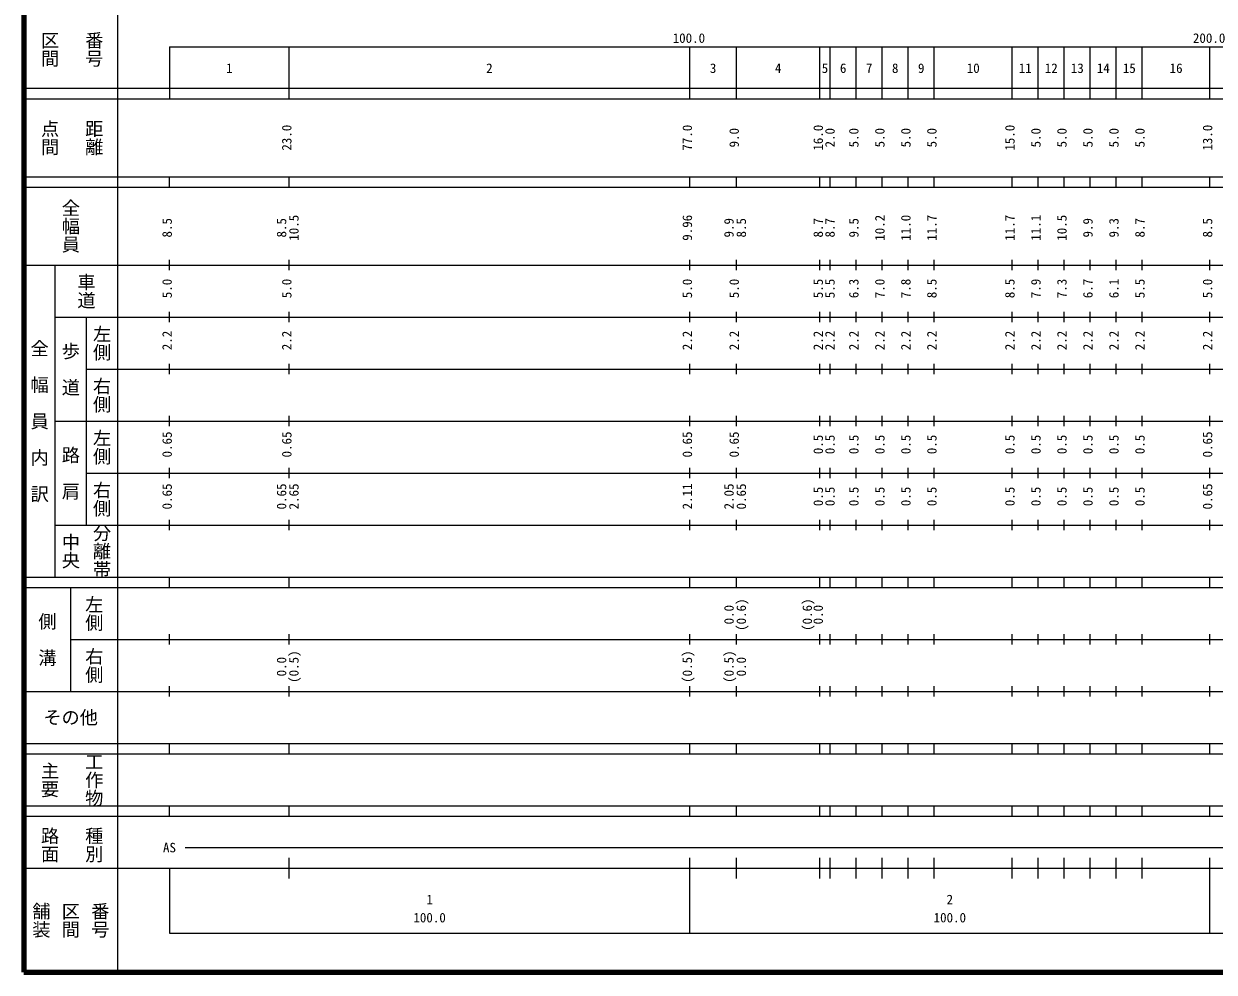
# Model space of a CAD drawing. Units: millimetres on the paper, enlarged 1000 times. Extents: x 40000 to 680000, y 20000 to 380000.
# Drawn here: x 40000 to 268818, y 20000 to 202409 of the extents above; entities that cross this region are included whole.
import ezdxf
from ezdxf.enums import TextEntityAlignment as Align

# ---------------------------------------------------------------- set-up
doc = ezdxf.new("R2010")
doc.units = ezdxf.units.MM
doc.header["$LTSCALE"] = 1000
doc.layers.add('M-TTL', color=2, linetype='Continuous', lineweight=140)
doc.layers.add('M-TTL-BAND', color=7, linetype='Continuous', lineweight=25)
doc.styles.add('@ＭＳ ゴシック', font='')
doc.styles.add('ＭＳ ゴシック', font='')
doc.styles.get('@ＭＳ ゴシック').set_extended_font_data('@MS Gothic')
doc.styles.get('ＭＳ ゴシック').set_extended_font_data('MS Gothic')

msp = doc.modelspace()

# ---------------------------------------------------------------- linework, layer by layer
at = {"layer": 'M-TTL'}
for p, q in [((40000, 380000), (40000, 20000)), ((40000, 20000), (680000, 20000))]:
    msp.add_line(p, q, dxfattribs=at)
at = {"layer": 'M-TTL-BAND'}
for p, q in [((58000, 370000), (58000, 20000)), ((68000, 198000), (579000, 198000)), ((68000, 198000), (68000, 188000)), ((91000, 188000), (91000, 198000)), ((168000, 188000), (168000, 198000)), ((177000, 188000), (177000, 198000)), ((193000, 188000), (193000, 198000)), ((195000, 188000), (195000, 198000)), ((200000, 188000), (200000, 198000)), ((205000, 188000), (205000, 198000)), ((210000, 188000), (210000, 198000)), ((215000, 188000), (215000, 198000)), ((230000, 188000), (230000, 198000)), ((235000, 188000), (235000, 198000)), ((240000, 188000), (240000, 198000)), ((245000, 188000), (245000, 198000)), ((250000, 188000), (250000, 198000)), ((255000, 188000), (255000, 198000)), ((268000, 188000), (268000, 198000)), ((40000, 190000), (579000, 190000)), ((40000, 188000), (579000, 188000)), ((40000, 173000), (579000, 173000)), ((68000, 171000), (68000, 173000)), ((91000, 171000), (91000, 173000)), ((168000, 171000), (168000, 173000)), ((177000, 171000), (177000, 173000)), ((193000, 171000), (193000, 173000)), ((195000, 171000), (195000, 173000)), ((200000, 171000), (200000, 173000)), ((205000, 171000), (205000, 173000)), ((210000, 171000), (210000, 173000)), ((215000, 171000), (215000, 173000)), ((230000, 171000), (230000, 173000)), ((235000, 171000), (235000, 173000)), ((240000, 171000), (240000, 173000)), ((245000, 171000), (245000, 173000)), ((250000, 171000), (250000, 173000)), ((255000, 171000), (255000, 173000)), ((268000, 171000), (268000, 173000)), ((40000, 171000), (579000, 171000)), ((40000, 156000), (579000, 156000)), ((46000, 96000), (46000, 156000)), ((68000, 155000), (68000, 157000)), ((91000, 155000), (91000, 157000)), ((168000, 155000), (168000, 157000)), ((177000, 155000), (177000, 157000)), ((193000, 155000), (193000, 157000)), ((195000, 155000), (195000, 157000)), ((200000, 155000), (200000, 157000)), ((205000, 155000), (205000, 157000)), ((210000, 155000), (210000, 157000)), ((215000, 155000), (215000, 157000)), ((230000, 155000), (230000, 157000)), ((235000, 155000), (235000, 157000)), ((240000, 155000), (240000, 157000)), ((245000, 155000), (245000, 157000)), ((250000, 155000), (250000, 157000)), ((255000, 155000), (255000, 157000)), ((268000, 155000), (268000, 157000)), ((68000, 145000), (68000, 147000)), ((91000, 145000), (91000, 147000)), ((168000, 145000), (168000, 147000)), ((177000, 145000), (177000, 147000)), ((193000, 145000), (193000, 147000)), ((195000, 145000), (195000, 147000)), ((200000, 145000), (200000, 147000)), ((205000, 145000), (205000, 147000)), ((210000, 145000), (210000, 147000)), ((215000, 145000), (215000, 147000)), ((230000, 145000), (230000, 147000)), ((235000, 145000), (235000, 147000)), ((240000, 145000), (240000, 147000)), ((245000, 145000), (245000, 147000)), ((250000, 145000), (250000, 147000)), ((255000, 145000), (255000, 147000)), ((268000, 145000), (268000, 147000)), ((46000, 146000), (579000, 146000)), ((52000, 146000), (52000, 106000)), ((52000, 136000), (579000, 136000)), ((68000, 135000), (68000, 137000)), ((91000, 135000), (91000, 137000)), ((168000, 135000), (168000, 137000)), ((177000, 135000), (177000, 137000)), ((193000, 135000), (193000, 137000)), ((195000, 135000), (195000, 137000)), ((200000, 135000), (200000, 137000)), ((205000, 135000), (205000, 137000)), ((210000, 135000), (210000, 137000)), ((215000, 135000), (215000, 137000)), ((230000, 135000), (230000, 137000)), ((235000, 135000), (235000, 137000)), ((240000, 135000), (240000, 137000)), ((245000, 135000), (245000, 137000)), ((250000, 135000), (250000, 137000)), ((255000, 135000), (255000, 137000)), ((268000, 135000), (268000, 137000)), ((46000, 126000), (579000, 126000)), ((68000, 125000), (68000, 127000)), ((91000, 125000), (91000, 127000)), ((168000, 125000), (168000, 127000)), ((177000, 125000), (177000, 127000)), ((193000, 125000), (193000, 127000)), ((195000, 125000), (195000, 127000)), ((200000, 125000), (200000, 127000)), ((205000, 125000), (205000, 127000)), ((210000, 125000), (210000, 127000)), ((215000, 125000), (215000, 127000)), ((230000, 125000), (230000, 127000)), ((235000, 125000), (235000, 127000)), ((240000, 125000), (240000, 127000)), ((245000, 125000), (245000, 127000)), ((250000, 125000), (250000, 127000)), ((255000, 125000), (255000, 127000)), ((268000, 125000), (268000, 127000)), ((68000, 115000), (68000, 117000)), ((91000, 115000), (91000, 117000)), ((168000, 115000), (168000, 117000)), ((177000, 115000), (177000, 117000)), ((193000, 115000), (193000, 117000)), ((195000, 115000), (195000, 117000)), ((200000, 115000), (200000, 117000)), ((205000, 115000), (205000, 117000)), ((210000, 115000), (210000, 117000)), ((215000, 115000), (215000, 117000)), ((230000, 115000), (230000, 117000)), ((235000, 115000), (235000, 117000)), ((240000, 115000), (240000, 117000)), ((245000, 115000), (245000, 117000)), ((250000, 115000), (250000, 117000)), ((255000, 115000), (255000, 117000)), ((268000, 115000), (268000, 117000)), ((52000, 116000), (579000, 116000)), ((46000, 106000), (579000, 106000)), ((68000, 105000), (68000, 107000)), ((91000, 105000), (91000, 107000)), ((168000, 105000), (168000, 107000)), ((177000, 105000), (177000, 107000)), ((193000, 105000), (193000, 107000)), ((195000, 105000), (195000, 107000)), ((200000, 105000), (200000, 107000)), ((205000, 105000), (205000, 107000)), ((210000, 105000), (210000, 107000)), ((215000, 105000), (215000, 107000)), ((230000, 105000), (230000, 107000)), ((235000, 105000), (235000, 107000)), ((240000, 105000), (240000, 107000)), ((245000, 105000), (245000, 107000)), ((250000, 105000), (250000, 107000)), ((255000, 105000), (255000, 107000)), ((268000, 105000), (268000, 107000)), ((40000, 96000), (579000, 96000)), ((40000, 94000), (579000, 94000)), ((49000, 94000), (49000, 74000)), ((68000, 94000), (68000, 96000)), ((91000, 94000), (91000, 96000)), ((168000, 94000), (168000, 96000)), ((177000, 94000), (177000, 96000)), ((193000, 94000), (193000, 96000)), ((195000, 94000), (195000, 96000)), ((200000, 94000), (200000, 96000)), ((205000, 94000), (205000, 96000)), ((210000, 94000), (210000, 96000)), ((215000, 94000), (215000, 96000)), ((230000, 94000), (230000, 96000)), ((235000, 94000), (235000, 96000)), ((240000, 94000), (240000, 96000)), ((245000, 94000), (245000, 96000)), ((250000, 94000), (250000, 96000)), ((255000, 94000), (255000, 96000)), ((268000, 94000), (268000, 96000)), ((68000, 83000), (68000, 85000)), ((91000, 83000), (91000, 85000)), ((168000, 83000), (168000, 85000)), ((177000, 83000), (177000, 85000)), ((193000, 83000), (193000, 85000)), ((195000, 83000), (195000, 85000)), ((200000, 83000), (200000, 85000)), ((205000, 83000), (205000, 85000)), ((210000, 83000), (210000, 85000)), ((215000, 83000), (215000, 85000)), ((230000, 83000), (230000, 85000)), ((235000, 83000), (235000, 85000)), ((240000, 83000), (240000, 85000)), ((245000, 83000), (245000, 85000)), ((250000, 83000), (250000, 85000)), ((255000, 83000), (255000, 85000)), ((268000, 83000), (268000, 85000)), ((49000, 84000), (579000, 84000)), ((40000, 74000), (579000, 74000)), ((68000, 73000), (68000, 75000)), ((91000, 73000), (91000, 75000)), ((168000, 73000), (168000, 75000)), ((177000, 73000), (177000, 75000)), ((193000, 73000), (193000, 75000)), ((195000, 73000), (195000, 75000)), ((200000, 73000), (200000, 75000)), ((205000, 73000), (205000, 75000)), ((210000, 73000), (210000, 75000)), ((215000, 73000), (215000, 75000)), ((230000, 73000), (230000, 75000)), ((235000, 73000), (235000, 75000)), ((240000, 73000), (240000, 75000)), ((245000, 73000), (245000, 75000)), ((250000, 73000), (250000, 75000)), ((255000, 73000), (255000, 75000)), ((268000, 73000), (268000, 75000)), ((40000, 64000), (579000, 64000)), ((40000, 62000), (579000, 62000)), ((68000, 62000), (68000, 64000)), ((91000, 62000), (91000, 64000)), ((168000, 62000), (168000, 64000)), ((177000, 62000), (177000, 64000)), ((193000, 62000), (193000, 64000)), ((195000, 62000), (195000, 64000)), ((200000, 62000), (200000, 64000)), ((205000, 62000), (205000, 64000)), ((210000, 62000), (210000, 64000)), ((215000, 62000), (215000, 64000)), ((230000, 62000), (230000, 64000)), ((235000, 62000), (235000, 64000)), ((240000, 62000), (240000, 64000)), ((245000, 62000), (245000, 64000)), ((250000, 62000), (250000, 64000)), ((255000, 62000), (255000, 64000)), ((268000, 62000), (268000, 64000)), ((40000, 52000), (579000, 52000)), ((68000, 50000), (68000, 52000)), ((91000, 50000), (91000, 52000)), ((168000, 50000), (168000, 52000)), ((177000, 50000), (177000, 52000)), ((193000, 50000), (193000, 52000)), ((195000, 50000), (195000, 52000)), ((200000, 50000), (200000, 52000)), ((205000, 50000), (205000, 52000)), ((210000, 50000), (210000, 52000)), ((215000, 50000), (215000, 52000)), ((230000, 50000), (230000, 52000)), ((235000, 50000), (235000, 52000)), ((240000, 50000), (240000, 52000)), ((245000, 50000), (245000, 52000)), ((250000, 50000), (250000, 52000)), ((255000, 50000), (255000, 52000)), ((268000, 50000), (268000, 52000)), ((40000, 50000), (579000, 50000)), ((71000, 44000), (565000, 44000)), ((91000, 38000), (91000, 42000)), ((168000, 27500), (168000, 42000)), ((177000, 38000), (177000, 42000)), ((193000, 38000), (193000, 42000)), ((195000, 38000), (195000, 42000)), ((200000, 38000), (200000, 42000)), ((205000, 38000), (205000, 42000)), ((210000, 38000), (210000, 42000)), ((215000, 38000), (215000, 42000)), ((230000, 38000), (230000, 42000)), ((235000, 38000), (235000, 42000)), ((240000, 38000), (240000, 42000)), ((245000, 38000), (245000, 42000)), ((250000, 38000), (250000, 42000)), ((255000, 38000), (255000, 42000)), ((268000, 27500), (268000, 42000)), ((40000, 40000), (579000, 40000)), ((68000, 40000), (68000, 27500)), ((68000, 27500), (579000, 27500))]:
    msp.add_line(p, q, dxfattribs=at)

# ---------------------------------------------------------------- texts
at = {"layer": 'M-TTL-BAND', "style": '@ＭＳ ゴシック'}
for s, p in [('区間', (45000, 197500)), ('番号', (53500, 197500)), ('点間', (45000, 180500)), ('距離', (53500, 180500)), ('全幅員', (49000, 163500)), ('車道', (52000, 151000)), ('左側', (55000, 141000)), ('全\u3000幅\u3000員\u3000内\u3000訳', (43000, 126000)), ('歩\u3000道', (49000, 136000)), ('右側', (55000, 131000)), ('左側', (55000, 121000)), ('路\u3000肩', (49000, 116000)), ('右側', (55000, 111000)), ('分離帯', (55000, 101000)), ('中央', (49000, 101000)), ('左側', (53500, 89000)), ('側\u3000溝', (44500, 84000)), ('右側', (53500, 79000)), ('主要', (45000, 57000)), ('工作物', (53500, 57000)), ('路面', (45000, 44500)), ('種別', (53500, 44500)), ('舗装', (43333, 30000)), ('区間', (49000, 30000)), ('番号', (54667, 30000))]:
    msp.add_text(s, height=2566, rotation=270, dxfattribs=at).set_placement(p, align=Align.MIDDLE_CENTER)
at = {"layer": 'M-TTL-BAND', "style": 'ＭＳ ゴシック'}
for s, p in [('100.0', (167844, 198195)), ('200.0', (267844, 198195)), ('1', (79500, 192405)), ('2', (129500, 192405)), ('3', (172500, 192405)), ('4', (185000, 192405)), ('5', (194000, 192405)), ('6', (197500, 192405)), ('7', (202500, 192405)), ('8', (207500, 192405)), ('9', (212500, 192405)), ('10', (222500, 192405)), ('11', (232500, 192405)), ('12', (237500, 192405)), ('13', (242500, 192405)), ('14', (247500, 192405)), ('15', (252500, 192405)), ('16', (261500, 192405)), ('AS', (68000, 42500)), ('1', (118000, 32523)), ('2', (218000, 32523)), ('100.0', (118000, 29033)), ('100.0', (218000, 29033))]:
    msp.add_text(s, height=1833, dxfattribs=at).set_placement(p, align=Align.BOTTOM_CENTER)
for s, p in [('23.0', (92000, 180500)), ('77.0', (169000, 180500)), ('9.0', (178000, 180500)), ('16.0', (194157, 180500)), ('2.0', (196420, 180500)), ('5.0', (201000, 180500)), ('5.0', (206000, 180500)), ('5.0', (211000, 180500)), ('5.0', (216000, 180500)), ('15.0', (231000, 180500)), ('5.0', (236000, 180500)), ('5.0', (241000, 180500)), ('5.0', (246000, 180500)), ('5.0', (251000, 180500)), ('5.0', (256000, 180500)), ('13.0', (269000, 180500)), ('8.5', (69000, 163174)), ('8.5', (91000, 163174)), ('10.5', (93370, 163174)), ('9.96', (169000, 163174)), ('9.9', (177000, 163174)), ('8.5', (179370, 163174)), ('8.7', (194157, 163174)), ('8.7', (196420, 163174)), ('9.5', (201000, 163174)), ('10.2', (206000, 163174)), ('11.0', (211000, 163174)), ('11.7', (216000, 163174)), ('11.7', (231000, 163174)), ('11.1', (236000, 163174)), ('10.5', (241000, 163174)), ('9.9', (246000, 163174)), ('9.3', (251000, 163174)), ('8.7', (256000, 163174)), ('8.5', (269000, 163174)), ('5.0', (69000, 151500)), ('5.0', (92000, 151500)), ('5.0', (169000, 151500)), ('5.0', (178000, 151500)), ('5.5', (194157, 151500)), ('5.5', (196420, 151500)), ('6.3', (201000, 151500)), ('7.0', (206000, 151500)), ('7.8', (211000, 151500)), ('8.5', (216000, 151500)), ('8.5', (231000, 151500)), ('7.9', (236000, 151500)), ('7.3', (241000, 151500)), ('6.7', (246000, 151500)), ('6.1', (251000, 151500)), ('5.5', (256000, 151500)), ('5.0', (269000, 151500)), ('2.2', (69000, 141500)), ('2.2', (92000, 141500)), ('2.2', (169000, 141500)), ('2.2', (178000, 141500)), ('2.2', (194157, 141500)), ('2.2', (196420, 141500)), ('2.2', (201000, 141500)), ('2.2', (206000, 141500)), ('2.2', (211000, 141500)), ('2.2', (216000, 141500)), ('2.2', (231000, 141500)), ('2.2', (236000, 141500)), ('2.2', (241000, 141500)), ('2.2', (246000, 141500)), ('2.2', (251000, 141500)), ('2.2', (256000, 141500)), ('2.2', (269000, 141500)), ('0.65', (69000, 121500)), ('0.65', (92000, 121500)), ('0.65', (169000, 121500)), ('0.65', (178000, 121500)), ('0.65', (269000, 121500)), ('0.5', (194157, 121500)), ('0.5', (196420, 121500)), ('0.5', (201000, 121500)), ('0.5', (206000, 121500)), ('0.5', (211000, 121500)), ('0.5', (216000, 121500)), ('0.5', (231000, 121500)), ('0.5', (236000, 121500)), ('0.5', (241000, 121500)), ('0.5', (246000, 121500)), ('0.5', (251000, 121500)), ('0.5', (256000, 121500)), ('0.65', (69000, 111500)), ('0.65', (91000, 111500)), ('2.65', (93370, 111500)), ('2.11', (169000, 111500)), ('2.05', (177000, 111500)), ('0.65', (179370, 111500)), ('0.5', (194157, 111500)), ('0.5', (196420, 111500)), ('0.5', (201000, 111500)), ('0.5', (206000, 111500)), ('0.5', (211000, 111500)), ('0.5', (216000, 111500)), ('0.5', (231000, 111500)), ('0.5', (236000, 111500)), ('0.5', (241000, 111500)), ('0.5', (246000, 111500)), ('0.5', (251000, 111500)), ('0.5', (256000, 111500)), ('0.65', (269000, 111500)), ('(0.6)', (179370, 88764)), ('(0.6)', (192059, 88764)), ('0.0', (177000, 88764)), ('0.0', (194157, 88764)), ('0.0', (91000, 78764)), ('(0.5)', (93370, 78764)), ('(0.5)', (169000, 78764)), ('(0.5)', (177000, 78764)), ('0.0', (179370, 78764))]:
    msp.add_text(s, height=1833, rotation=90, dxfattribs=at).set_placement(p, align=Align.BOTTOM_CENTER)
msp.add_text('その他', height=2566, dxfattribs=at).set_placement((49000, 69000), align=Align.MIDDLE_CENTER)

doc.saveas('drawing.dxf')
